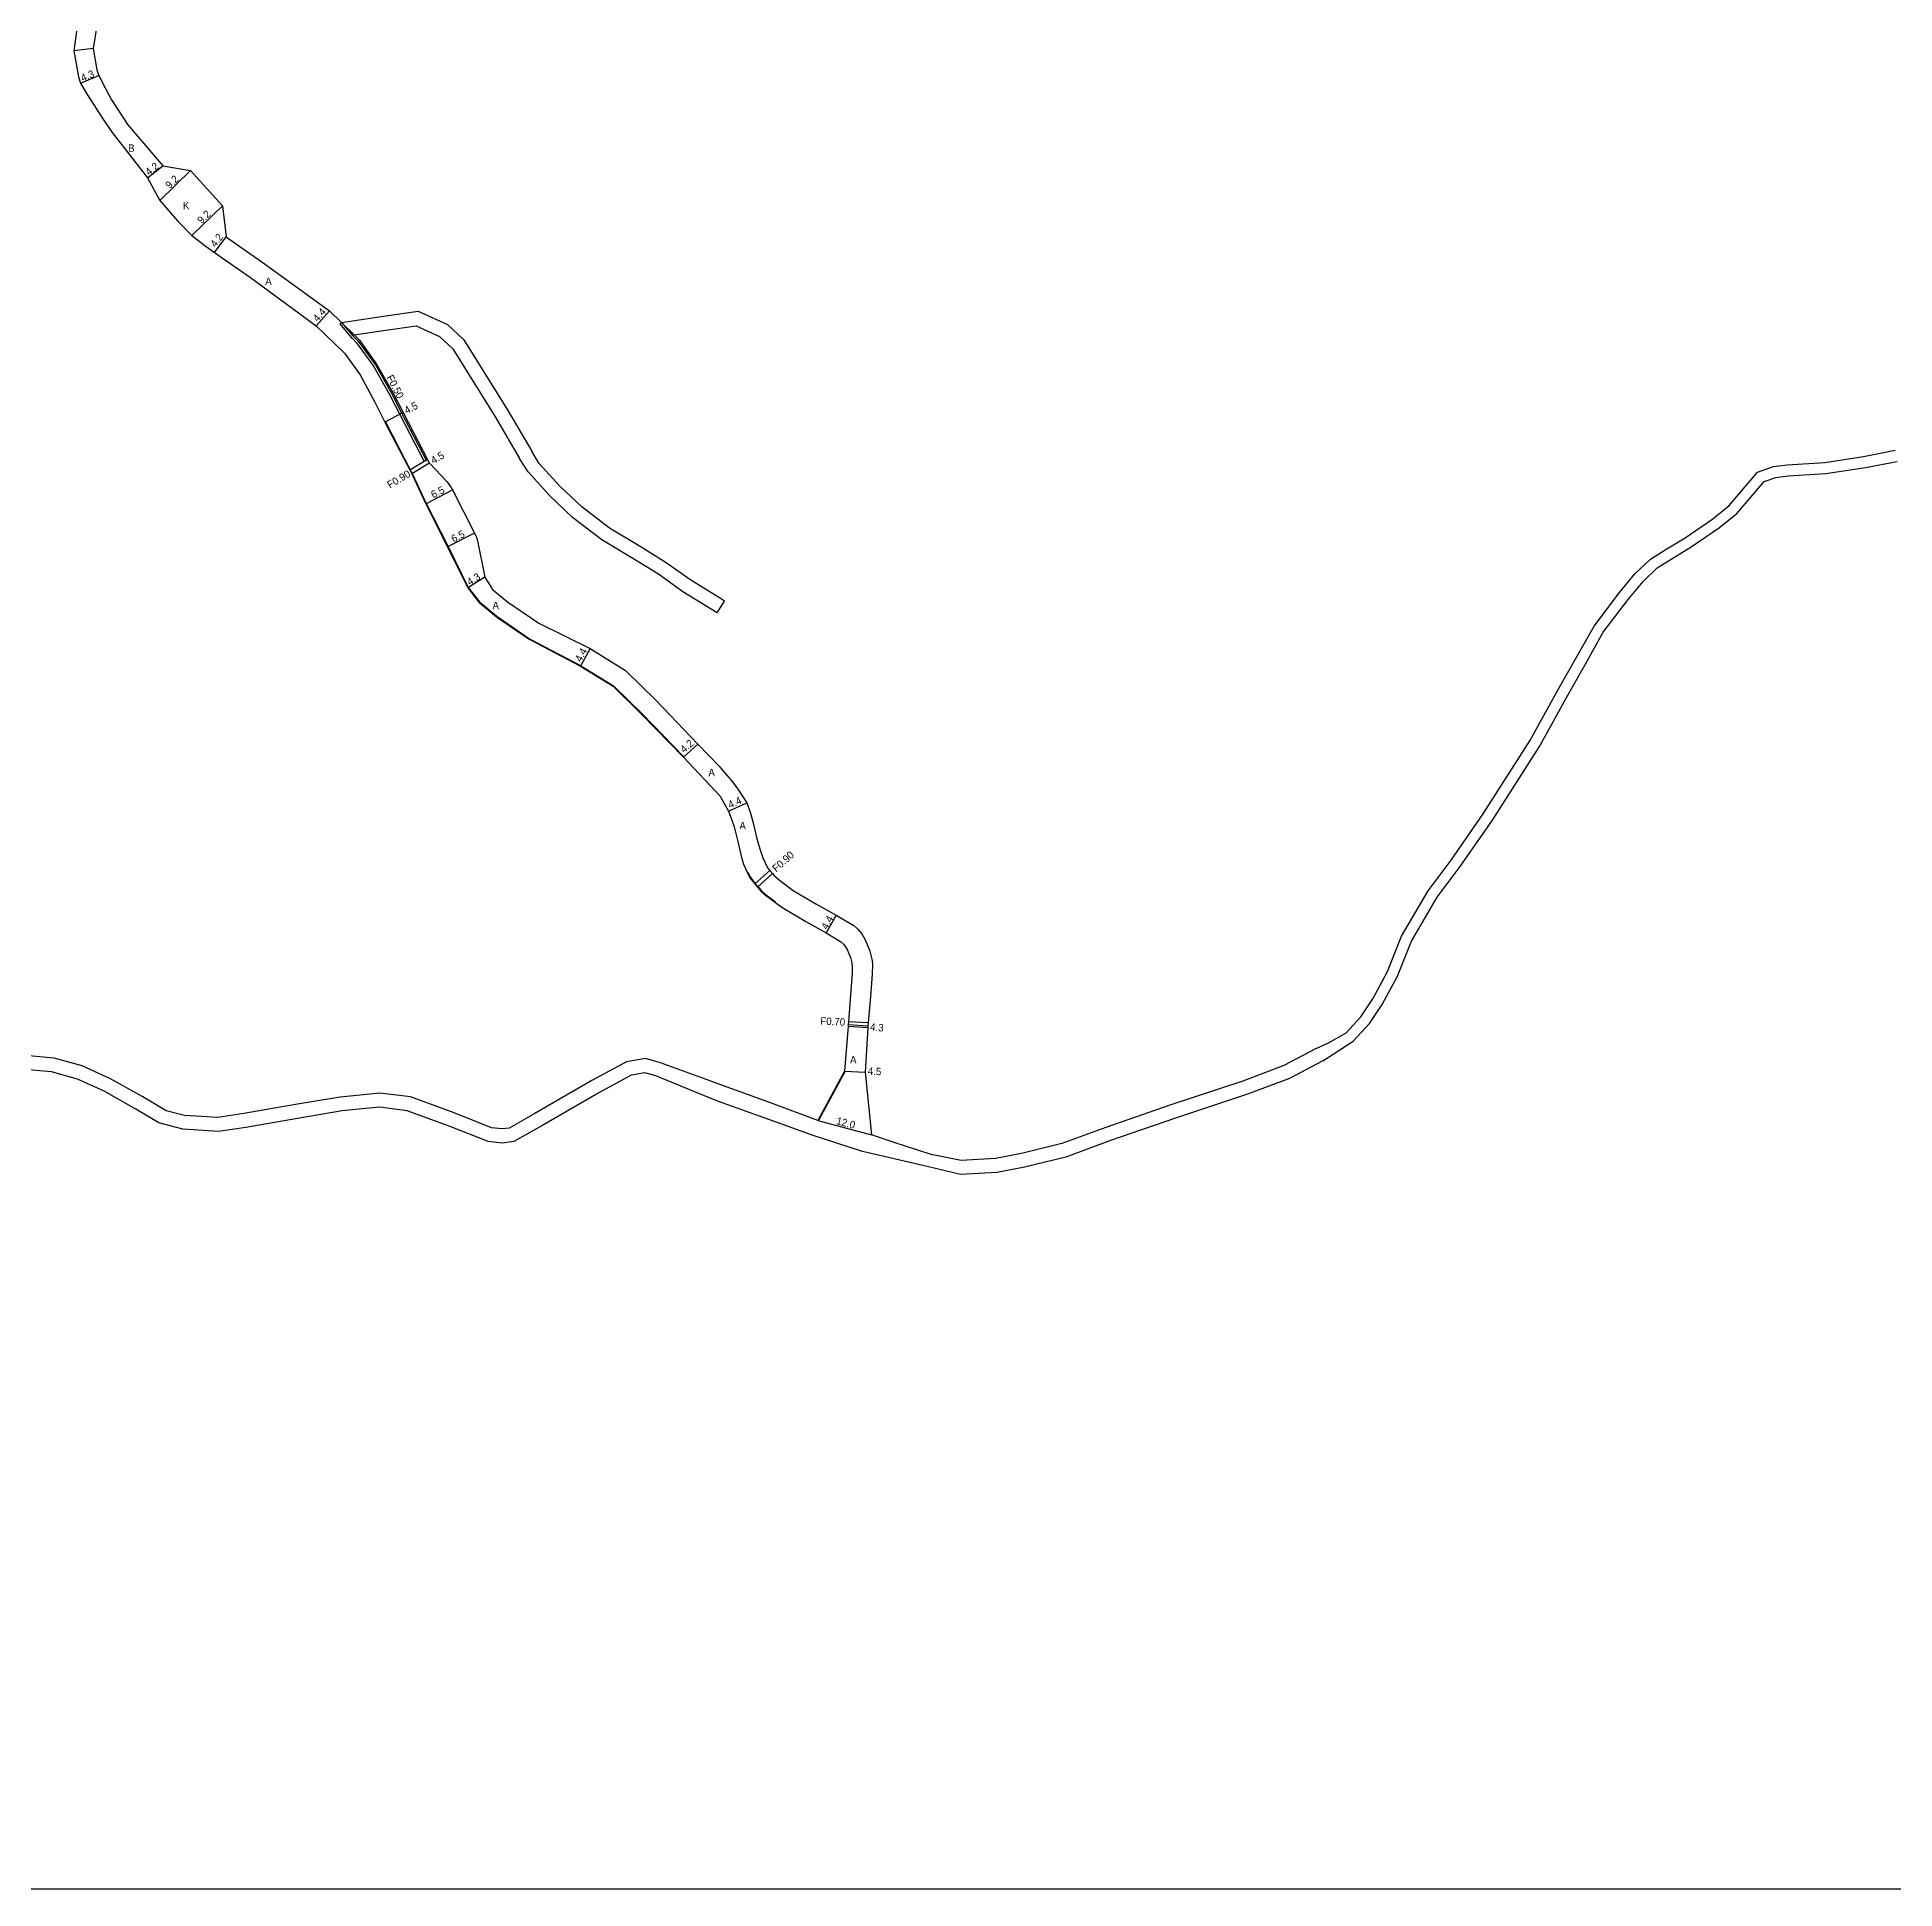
# Model space of a CAD drawing. Header units: metres. Extents: x -16000 to -13600, y -81000 to -78000.
# Drawn here: x -14829.2 to -14429.6, y -81000 to -80601.8 of the extents above; entities that cross this region are included whole.
import ezdxf

# ---------------------------------------------------------------- set-up
doc = ezdxf.new("R2010")
doc.units = ezdxf.units.M
doc.header["$LTSCALE"] = 2.5
for name, color, linetype in [('側溝・桝', 7, 'Continuous'), ('図郭', 7, 'Continuous'), ('幅員', 7, 'Continuous'), ('歩道・分離帯・安全施設', 7, 'Continuous'), ('舗装', 7, 'Continuous'), ('道路', 7, 'Continuous')]:
    doc.layers.add(name, color=color, linetype=linetype)
doc.styles.get("Standard").update_dxf_attribs({"font": ''})
doc.styles.get('Standard').set_extended_font_data('@MS PGothic')

msp = doc.modelspace()

# ---------------------------------------------------------------- linework, layer by layer
at = {"layer": '側溝・桝'}
for points in [[(-14764.1, -80663.43), (-14763.72, -80663.11)], [(-14764.1, -80663.43), (-14761.62, -80666.35)], [(-14763.72, -80663.11), (-14761.24, -80666.02)], [(-14761.62, -80666.35), (-14761.45, -80666.52), (-14760.47, -80667.49), (-14756.84, -80672.54), (-14753.37, -80678.59), (-14751.14, -80682.9), (-14745.9, -80693.02)], [(-14761.24, -80666.02), (-14760.09, -80667.17), (-14756.42, -80672.27), (-14752.93, -80678.35), (-14750.7, -80682.67), (-14745.47, -80692.76)], [(-14745.2, -80692.6), (-14749.03, -80694.86)], [(-14744.78, -80693.4), (-14748.61, -80695.66)], [(-14674.8, -80783.88), (-14671.57, -80780.97)], [(-14674.21, -80784.56), (-14670.98, -80781.65)], [(-14650.48, -80814.44), (-14654.73, -80814.21)], [(-14650.42, -80813.74), (-14654.68, -80813.52)]]:
    msp.add_lwpolyline(points, dxfattribs=at)
at = {"layer": '図郭'}
msp.add_lwpolyline([(-15200, -81000), (-14400, -81000), (-14400, -80400), (-15200, -80400)], close=True, dxfattribs=at)
at = {"layer": '幅員'}
for points in [[(-14819.84, -80611.67), (-14815.89, -80609.99)], [(-14805.44, -80632.02), (-14802.15, -80629.41)], [(-14802.77, -80636.88), (-14796.18, -80630.47)], [(-14795.9, -80644.43), (-14789.31, -80638.02)], [(-14791.06, -80648.07), (-14788.5, -80644.73)], [(-14766.26, -80660.59), (-14769.18, -80663.88)], [(-14750.41, -80682.52), (-14754.37, -80684.56)], [(-14744.78, -80693.4), (-14748.61, -80695.66)], [(-14745.6, -80702.11), (-14739.83, -80699.11)], [(-14735.1, -80708.41), (-14740.89, -80711.36)], [(-14732.91, -80717.87), (-14736.55, -80720.16)], [(-14710.22, -80733.23), (-14712.33, -80737.03)], [(-14687.03, -80753.85), (-14690.18, -80756.63)], [(-14680.5, -80768.23), (-14676.54, -80766.43)], [(-14657.31, -80790.56), (-14659.45, -80794.4)], [(-14654.75, -80814.46), (-14650.51, -80814.77)], [(-14655.5, -80824.12), (-14651.06, -80824.34)], [(-14661.26, -80834.73), (-14649.68, -80837.86)]]:
    msp.add_lwpolyline(points, dxfattribs=at)
at = {"layer": '歩道・分離帯・安全施設'}
for points in [[(-14754.25, -80684.5), (-14748.77, -80695.07), (-14748.5, -80695.61), (-14745.48, -80702.05), (-14740.77, -80711.3), (-14736.44, -80720.09)], [(-14736.44, -80720.09), (-14734.05, -80723.19), (-14730.32, -80726.29), (-14723.24, -80731.14), (-14712.27, -80736.92), (-14705.21, -80741.25), (-14699.07, -80747.26), (-14690.08, -80756.54)], [(-14676.28, -80781.32), (-14675.8, -80782.36), (-14675.34, -80783.05), (-14674.7, -80783.79), (-14674.12, -80784.47), (-14673.38, -80785.33), (-14672.68, -80785.97), (-14670.36, -80787.7)], [(-14655.38, -80824.16), (-14661.07, -80834.62)]]:
    msp.add_lwpolyline(points, dxfattribs=at)
at = {"layer": '舗装'}
for points in [[(-14817.1, -80604.23), (-14821.31, -80604.7)], [(-14805.44, -80632.02), (-14802.15, -80629.41)], [(-14791.06, -80648.07), (-14788.5, -80644.73)], [(-14763.72, -80663.11), (-14761.02, -80665.79)]]:
    msp.add_lwpolyline(points, dxfattribs=at)
at = {"layer": '道路'}
for points in [[(-14803.49, -80565.6), (-14811.23, -80580.6), (-14818.99, -80593.97), (-14820.45, -80598.47), (-14821.31, -80604.7), (-14820.27, -80610.33), (-14819.84, -80611.67), (-14818.54, -80613.86), (-14814.77, -80619.73), (-14813.05, -80622.27), (-14805.44, -80632.02), (-14802.77, -80636.88), (-14799, -80641.29), (-14795.9, -80644.43)], [(-14800.01, -80567.86), (-14807.55, -80582.62), (-14815.19, -80595.8), (-14816.33, -80599.3), (-14817.1, -80604.23), (-14816.33, -80608.77), (-14815.89, -80609.99), (-14814.45, -80612.83), (-14813.18, -80615.24), (-14809.68, -80620.63), (-14802.15, -80629.41), (-14796.18, -80630.47), (-14789.31, -80638.02)], [(-14789.31, -80638.02), (-14788.5, -80644.73), (-14785.59, -80646.76)], [(-14795.9, -80644.43), (-14792.8, -80646.76)], [(-14792.8, -80646.76), (-14791.06, -80648.07), (-14783.31, -80653.47), (-14769.18, -80663.88), (-14763.06, -80669.69), (-14759.69, -80674.38), (-14756.53, -80680.23), (-14754.37, -80684.56), (-14748.89, -80695.13), (-14748.61, -80695.66), (-14745.6, -80702.11), (-14740.89, -80711.36), (-14736.55, -80720.16)], [(-14785.59, -80646.76), (-14780.86, -80650.05), (-14766.26, -80660.59), (-14763.72, -80663.11)], [(-14763.72, -80663.11), (-14754.64, -80661.78), (-14747.19, -80660.69), (-14740.92, -80663.54), (-14737.38, -80666.83), (-14727.91, -80682.02), (-14722.77, -80690.81)], [(-14761.02, -80665.79), (-14754.14, -80664.79), (-14747.64, -80663.84), (-14742.63, -80666.12), (-14739.75, -80668.79), (-14730.52, -80683.6), (-14725.41, -80692.35)], [(-14761.02, -80665.79), (-14759.85, -80666.96), (-14756.15, -80672.1), (-14752.65, -80678.2), (-14750.41, -80682.52), (-14745.06, -80692.86), (-14744.78, -80693.4), (-14740.98, -80697.37), (-14740.46, -80698.12), (-14739.83, -80699.11), (-14735.1, -80708.41), (-14734.65, -80709.32), (-14734.43, -80710.11), (-14732.91, -80717.87)], [(-14682.18, -80722.52), (-14684.83, -80720.85), (-14688.6, -80718.54), (-14693.89, -80714.79), (-14699.5, -80711.3), (-14706.04, -80707.35), (-14712.05, -80702.8), (-14716.77, -80698.31), (-14721.25, -80693.36), (-14722.77, -80690.81)], [(-14554.06, -80819.28), (-14551.43, -80818.04), (-14547.63, -80815.88), (-14544.45, -80812.44), (-14541.87, -80808.57), (-14538.71, -80802.71), (-14535.73, -80795.11), (-14529.98, -80785.37), (-14525.02, -80778.73), (-14518.12, -80768.81), (-14508.09, -80753.13), (-14502.02, -80742.09), (-14498.14, -80735.27), (-14494.29, -80728.45), (-14488.83, -80721.19), (-14485.49, -80717.19), (-14482.17, -80714.01), (-14478.97, -80712.04), (-14474.67, -80709.41), (-14468.74, -80705.34), (-14465.23, -80702.49), (-14462.73, -80699.56), (-14459.1, -80695.29), (-14455.72, -80694.1), (-14452.72, -80693.76), (-14444.67, -80693.25), (-14436.32, -80691.94), (-14429.55, -80690.56)], [(-14682.93, -80725.59), (-14686.41, -80723.39), (-14690.26, -80721.04), (-14695.55, -80717.29), (-14701.08, -80713.86), (-14707.72, -80709.84), (-14714, -80705.09), (-14718.93, -80700.4), (-14723.56, -80695.28), (-14725.41, -80692.35)], [(-14552.66, -80821.93), (-14550.41, -80820.46), (-14546.1, -80817.72), (-14542.57, -80813.91), (-14539.83, -80809.8), (-14536.55, -80803.71), (-14533.59, -80796.15), (-14528, -80786.69), (-14523.09, -80780.12), (-14516.15, -80770.13), (-14506.05, -80754.34), (-14499.95, -80743.25), (-14496.08, -80736.44), (-14492.3, -80729.75), (-14486.97, -80722.67), (-14483.75, -80718.81), (-14480.71, -80715.9), (-14477.73, -80714.06), (-14473.38, -80711.4), (-14467.31, -80707.24), (-14463.57, -80704.2), (-14460.92, -80701.1), (-14457.71, -80697.32), (-14455.18, -80696.43), (-14452.51, -80696.13), (-14444.41, -80695.62), (-14435.92, -80694.28), (-14429.1, -80693.04)], [(-14732.91, -80717.87), (-14731.2, -80720.53), (-14727.99, -80723.2), (-14721.29, -80727.78), (-14710.22, -80733.23), (-14702.65, -80737.96), (-14696.12, -80744.35), (-14687.03, -80753.85)], [(-14736.55, -80720.16), (-14734.14, -80723.29), (-14730.4, -80726.4), (-14723.31, -80731.25), (-14712.33, -80737.03), (-14705.29, -80741.35), (-14699.16, -80747.35), (-14690.18, -80756.63)], [(-14681.33, -80723.06), (-14682.18, -80722.52)], [(-14682.18, -80724.4), (-14681.33, -80723.06)], [(-14682.93, -80725.59), (-14682.18, -80724.4)], [(-14687.03, -80753.85), (-14682.33, -80758.72), (-14682.18, -80758.9)], [(-14690.18, -80756.63), (-14682.25, -80764.99), (-14682.18, -80765.14)], [(-14682.18, -80758.9), (-14679.64, -80761.89), (-14678.44, -80763.48), (-14676.54, -80766.43), (-14675.77, -80768.68), (-14675.08, -80771.02), (-14674.41, -80773.86), (-14673.73, -80776.36), (-14673.06, -80778.23), (-14672.06, -80780.39), (-14671.57, -80780.97), (-14670.98, -80781.65), (-14670.57, -80782.12), (-14669.51, -80783.07), (-14666.58, -80785.26), (-14661.71, -80788.17), (-14657.31, -80790.56), (-14653.5, -80792.84), (-14652.65, -80793.61), (-14651.82, -80794.61), (-14651.08, -80795.9), (-14650.1, -80798.29), (-14650.08, -80798.37), (-14649.56, -80800.35), (-14649.49, -80801.18), (-14649.54, -80803.26), (-14649.89, -80808.07), (-14650.42, -80813.74), (-14650.48, -80814.44), (-14650.51, -80814.77), (-14651.06, -80824.34), (-14649.68, -80837.86)], [(-14682.18, -80765.14), (-14680.5, -80768.23), (-14679.74, -80770.14), (-14679.25, -80771.6), (-14678.43, -80774.73), (-14677.69, -80778.17), (-14677.21, -80779.6), (-14675.92, -80782.41), (-14675.46, -80783.1), (-14674.8, -80783.88), (-14674.21, -80784.56), (-14673.42, -80785.48), (-14672.8, -80786.05), (-14669, -80788.87), (-14663.86, -80791.96), (-14659.45, -80794.4), (-14656.39, -80796.24), (-14655.76, -80796.8), (-14655.13, -80797.63), (-14654.92, -80798.01), (-14654.22, -80799.72), (-14653.94, -80800.87), (-14653.86, -80801.79), (-14653.89, -80803.05), (-14654.22, -80807.7), (-14654.68, -80813.52), (-14654.73, -80814.21), (-14654.75, -80814.46), (-14655.5, -80824.12), (-14661.26, -80834.73)], [(-14801.44, -80832.67), (-14806.46, -80829.69), (-14813.42, -80825.8), (-14819.46, -80823.01), (-14825.54, -80821.36), (-14833.28, -80820.62), (-14845.83, -80819.65), (-14856.77, -80819.14), (-14868.09, -80819.63), (-14874.97, -80819.85), (-14881.76, -80819.65), (-14891.68, -80819.64), (-14898.82, -80819.59), (-14907.64, -80820.75), (-14916.37, -80822.7), (-14925.02, -80825.74), (-14928.91, -80826.98)], [(-14554.06, -80819.28), (-14561, -80822.95), (-14569.86, -80826.29), (-14585.33, -80831.42), (-14599.33, -80836.24), (-14608.78, -80839.73), (-14617.45, -80841.83), (-14623.03, -80842.94), (-14630.4, -80843.34), (-14636.86, -80842.07), (-14644.8, -80839.5), (-14649.68, -80837.86)], [(-14802.98, -80835.25), (-14807.95, -80832.29), (-14814.79, -80828.47), (-14820.5, -80825.84), (-14826.08, -80824.32), (-14833.53, -80823.61), (-14846.03, -80822.64), (-14856.78, -80822.14), (-14867.98, -80822.63), (-14874.96, -80822.85), (-14881.82, -80822.65), (-14891.69, -80822.64), (-14898.64, -80822.6), (-14907.12, -80823.71), (-14915.55, -80825.59), (-14924.07, -80828.58), (-14928, -80829.84)], [(-14682.34, -80826.98), (-14685.64, -80825.77), (-14695.07, -80822.35), (-14698.29, -80821.4), (-14702.38, -80822.12), (-14709.83, -80826.18), (-14722.1, -80833.27), (-14727.64, -80836.38), (-14729.18, -80836.58), (-14731.46, -80836.36), (-14739.49, -80833.14), (-14748.85, -80829.7), (-14755.47, -80828.87), (-14763.97, -80829.73), (-14773.61, -80831.33), (-14784.75, -80833.28), (-14790.31, -80834.08), (-14797.47, -80833.66), (-14801.44, -80832.67)], [(-14552.66, -80821.93), (-14559.77, -80825.69), (-14568.86, -80829.12), (-14584.33, -80834.25), (-14598.32, -80839.07), (-14607.9, -80842.61), (-14616.79, -80844.76), (-14622.66, -80845.92), (-14630.57, -80846.35), (-14637.74, -80844.68), (-14651.62, -80841.42), (-14662.47, -80837.88), (-14672.83, -80834.17), (-14682.59, -80830.69)], [(-14682.59, -80830.69), (-14687.18, -80828.8), (-14696.11, -80825.17), (-14698.47, -80824.47), (-14701.38, -80824.98), (-14708.35, -80828.79), (-14720.6, -80835.87), (-14726.67, -80839.28), (-14729.13, -80839.6), (-14732.17, -80839.3), (-14740.56, -80835.94), (-14749.56, -80832.64), (-14755.51, -80831.88), (-14763.57, -80832.71), (-14773.14, -80834.29), (-14784.28, -80836.24), (-14790.18, -80837.09), (-14797.83, -80836.65), (-14802.98, -80835.25)], [(-14661.26, -80834.73), (-14671.24, -80831.05), (-14682.34, -80826.98)]]:
    msp.add_lwpolyline(points, dxfattribs=at)

# ---------------------------------------------------------------- texts
at = {"layer": '側溝・桝'}
for s, rotation, p in [('F0.50', 297.3646, (-14754.08, -80674.91)), ('F0.90', 30.6087, (-14753.3, -80698.87)), ('F0.90', 41.9539, (-14670.19, -80781.44)), ('F0.70', 357.0087, (-14660.76, -80814.12))]:
    msp.add_text(s, height=1.6, rotation=rotation, dxfattribs=at).set_placement(p)
at = {"layer": '幅員'}
for s, rotation, p in [('4.3', 23.1166, (-14819.38, -80611.37)), ('4.2', 38.3332, (-14805.11, -80631.63)), ('9.2', 44.219, (-14800.66, -80634.47)), ('9.2', 44.219, (-14793.79, -80642.02)), ('4.2', 52.5546, (-14790.83, -80647.09)), ('4.4', 48.3438, (-14768.84, -80663.11)), ('4.5', 27.3658, (-14749.7, -80682.86)), ('4.5', 30.6086, (-14743.92, -80693.63)), ('6.5', 27.4145, (-14743.95, -80701)), ('6.5', 27.4194, (-14739.59, -80710.5)), ('4.3', 32.223, (-14736.13, -80719.78)), ('4.4', 60.9523, (-14712.21, -80736.27)), ('4.2', 41.3793, (-14690.01, -80755.81)), ('4.4', 24.4341, (-14680.13, -80767.69)), ('4.4', 60.8021, (-14659.25, -80793.83)), ('4.3', 355.8789, (-14650.06, -80815.43)), ('4.5', 357.1621, (-14650.54, -80824.9)), ('12.0', 344.8768, (-14657.4, -80835.51))]:
    msp.add_text(s, height=1.6, rotation=rotation, dxfattribs=at).set_placement(p)
at = {"layer": '舗装'}
for s, p in [('B', (-14809.62, -80626.42)), ('K', (-14797.82, -80638.78)), ('A', (-14780.12, -80655.06)), ('A', (-14731.23, -80724.81)), ('A', (-14684.79, -80760.73)), ('A', (-14678.12, -80772.15)), ('A', (-14654.33, -80822.49))]:
    msp.add_text(s, height=1.6, dxfattribs=at).set_placement(p)

doc.saveas('drawing.dxf')
